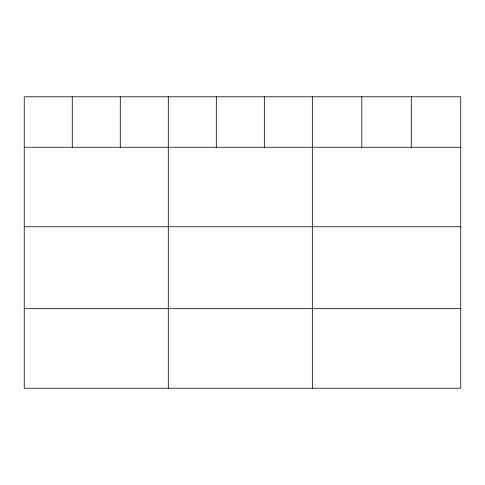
<?xml version="1.0" encoding="UTF-8"?>
<svg xmlns="http://www.w3.org/2000/svg" width="485" height="485" viewBox="0 0 485 485"><rect width="100%" height="100%" fill="white"/><g stroke="black" fill="none" stroke-linecap="round" stroke-linejoin="round"><path stroke-width="0.73" d="M460.75 147.252L460.75 388.206L24.25 388.206L24.25 96.794L460.75 96.794L460.75 147.252L24.25 147.252M24.25 226.768L460.75 226.768M24.25 308.69L460.75 308.69M411.28 96.794L411.28 147.252M361.81 96.794L361.81 147.252M312.34 96.794L312.34 388.206M264.325 96.794L264.325 147.252M216.31 96.794L216.31 147.252M168.295 96.794L168.295 388.206M120.28 96.794L120.28 147.252M72.265 96.794L72.265 147.252"/></g></svg>
